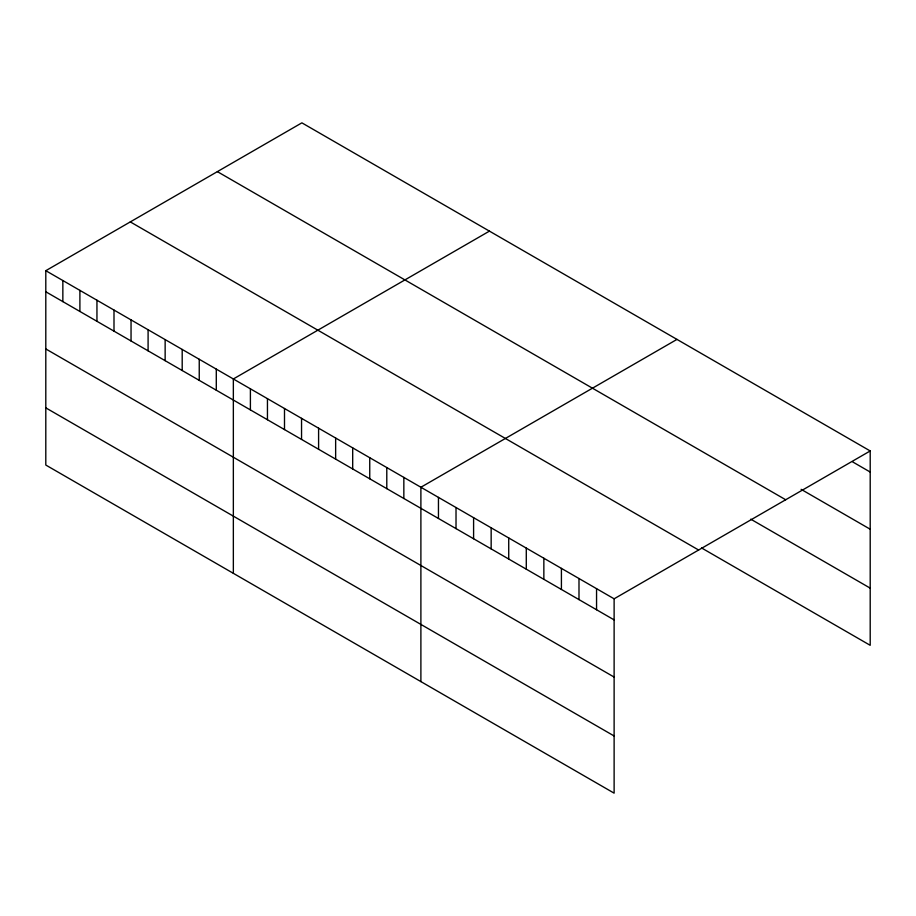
<?xml version="1.0" encoding="UTF-8"?>
<svg xmlns="http://www.w3.org/2000/svg" width="916" height="916" viewBox="0 0 916 916"><rect width="100%" height="100%" fill="white"/><g stroke="black" fill="none" stroke-linecap="round" stroke-linejoin="round"><path stroke-width="1.37" d="M45.8 270.689L614.121 598.812L614.121 793.153L45.8 465.042L45.8 270.689L301.879 122.847L870.2 450.958L870.2 645.311L701.564 547.951M489.43 231.13L233.351 378.972L233.351 573.313M676.97 339.401L420.891 487.255L420.891 681.596M614.121 598.812L870.2 450.958M852.636 461.893L870.2 472.038M801.111 489.327L870.2 529.219M217.378 171.636L785.699 499.758M750.754 519.166L870.2 588.129M130.301 221.901L698.622 550.024M45.8 291.769L614.121 619.892M45.8 348.95L614.121 677.061M45.8 407.86L614.121 735.972M596.556 588.667L596.556 609.747M578.992 578.523L578.992 599.602M561.416 568.389L561.416 589.457M543.852 558.245L543.852 579.324M526.288 548.1L526.288 569.18M508.724 537.955L508.724 559.035M491.159 527.822L491.159 548.89M473.595 517.677L473.595 538.757M456.019 507.533L456.019 528.612M438.455 497.388L438.455 518.467M403.841 477.408L403.841 498.487M386.792 467.561L386.792 488.64M369.743 457.725L369.743 478.793M352.694 447.878L352.694 468.958M335.645 438.031L335.645 459.111M318.596 428.184L318.596 449.264M301.547 418.349L301.547 439.428M284.498 408.502L284.498 429.581M267.449 398.655L267.449 419.734M250.4 388.819L250.4 409.887M216.291 369.125L216.291 390.205M199.241 359.29L199.241 380.358M182.192 349.443L182.192 370.522M165.143 339.596L165.143 360.675M148.094 329.76L148.094 350.828M131.045 319.913L131.045 340.992M113.996 310.066L113.996 331.145M96.947 300.219L96.947 321.298M79.898 290.383L79.898 311.451M62.849 280.536L62.849 301.616"/></g></svg>
